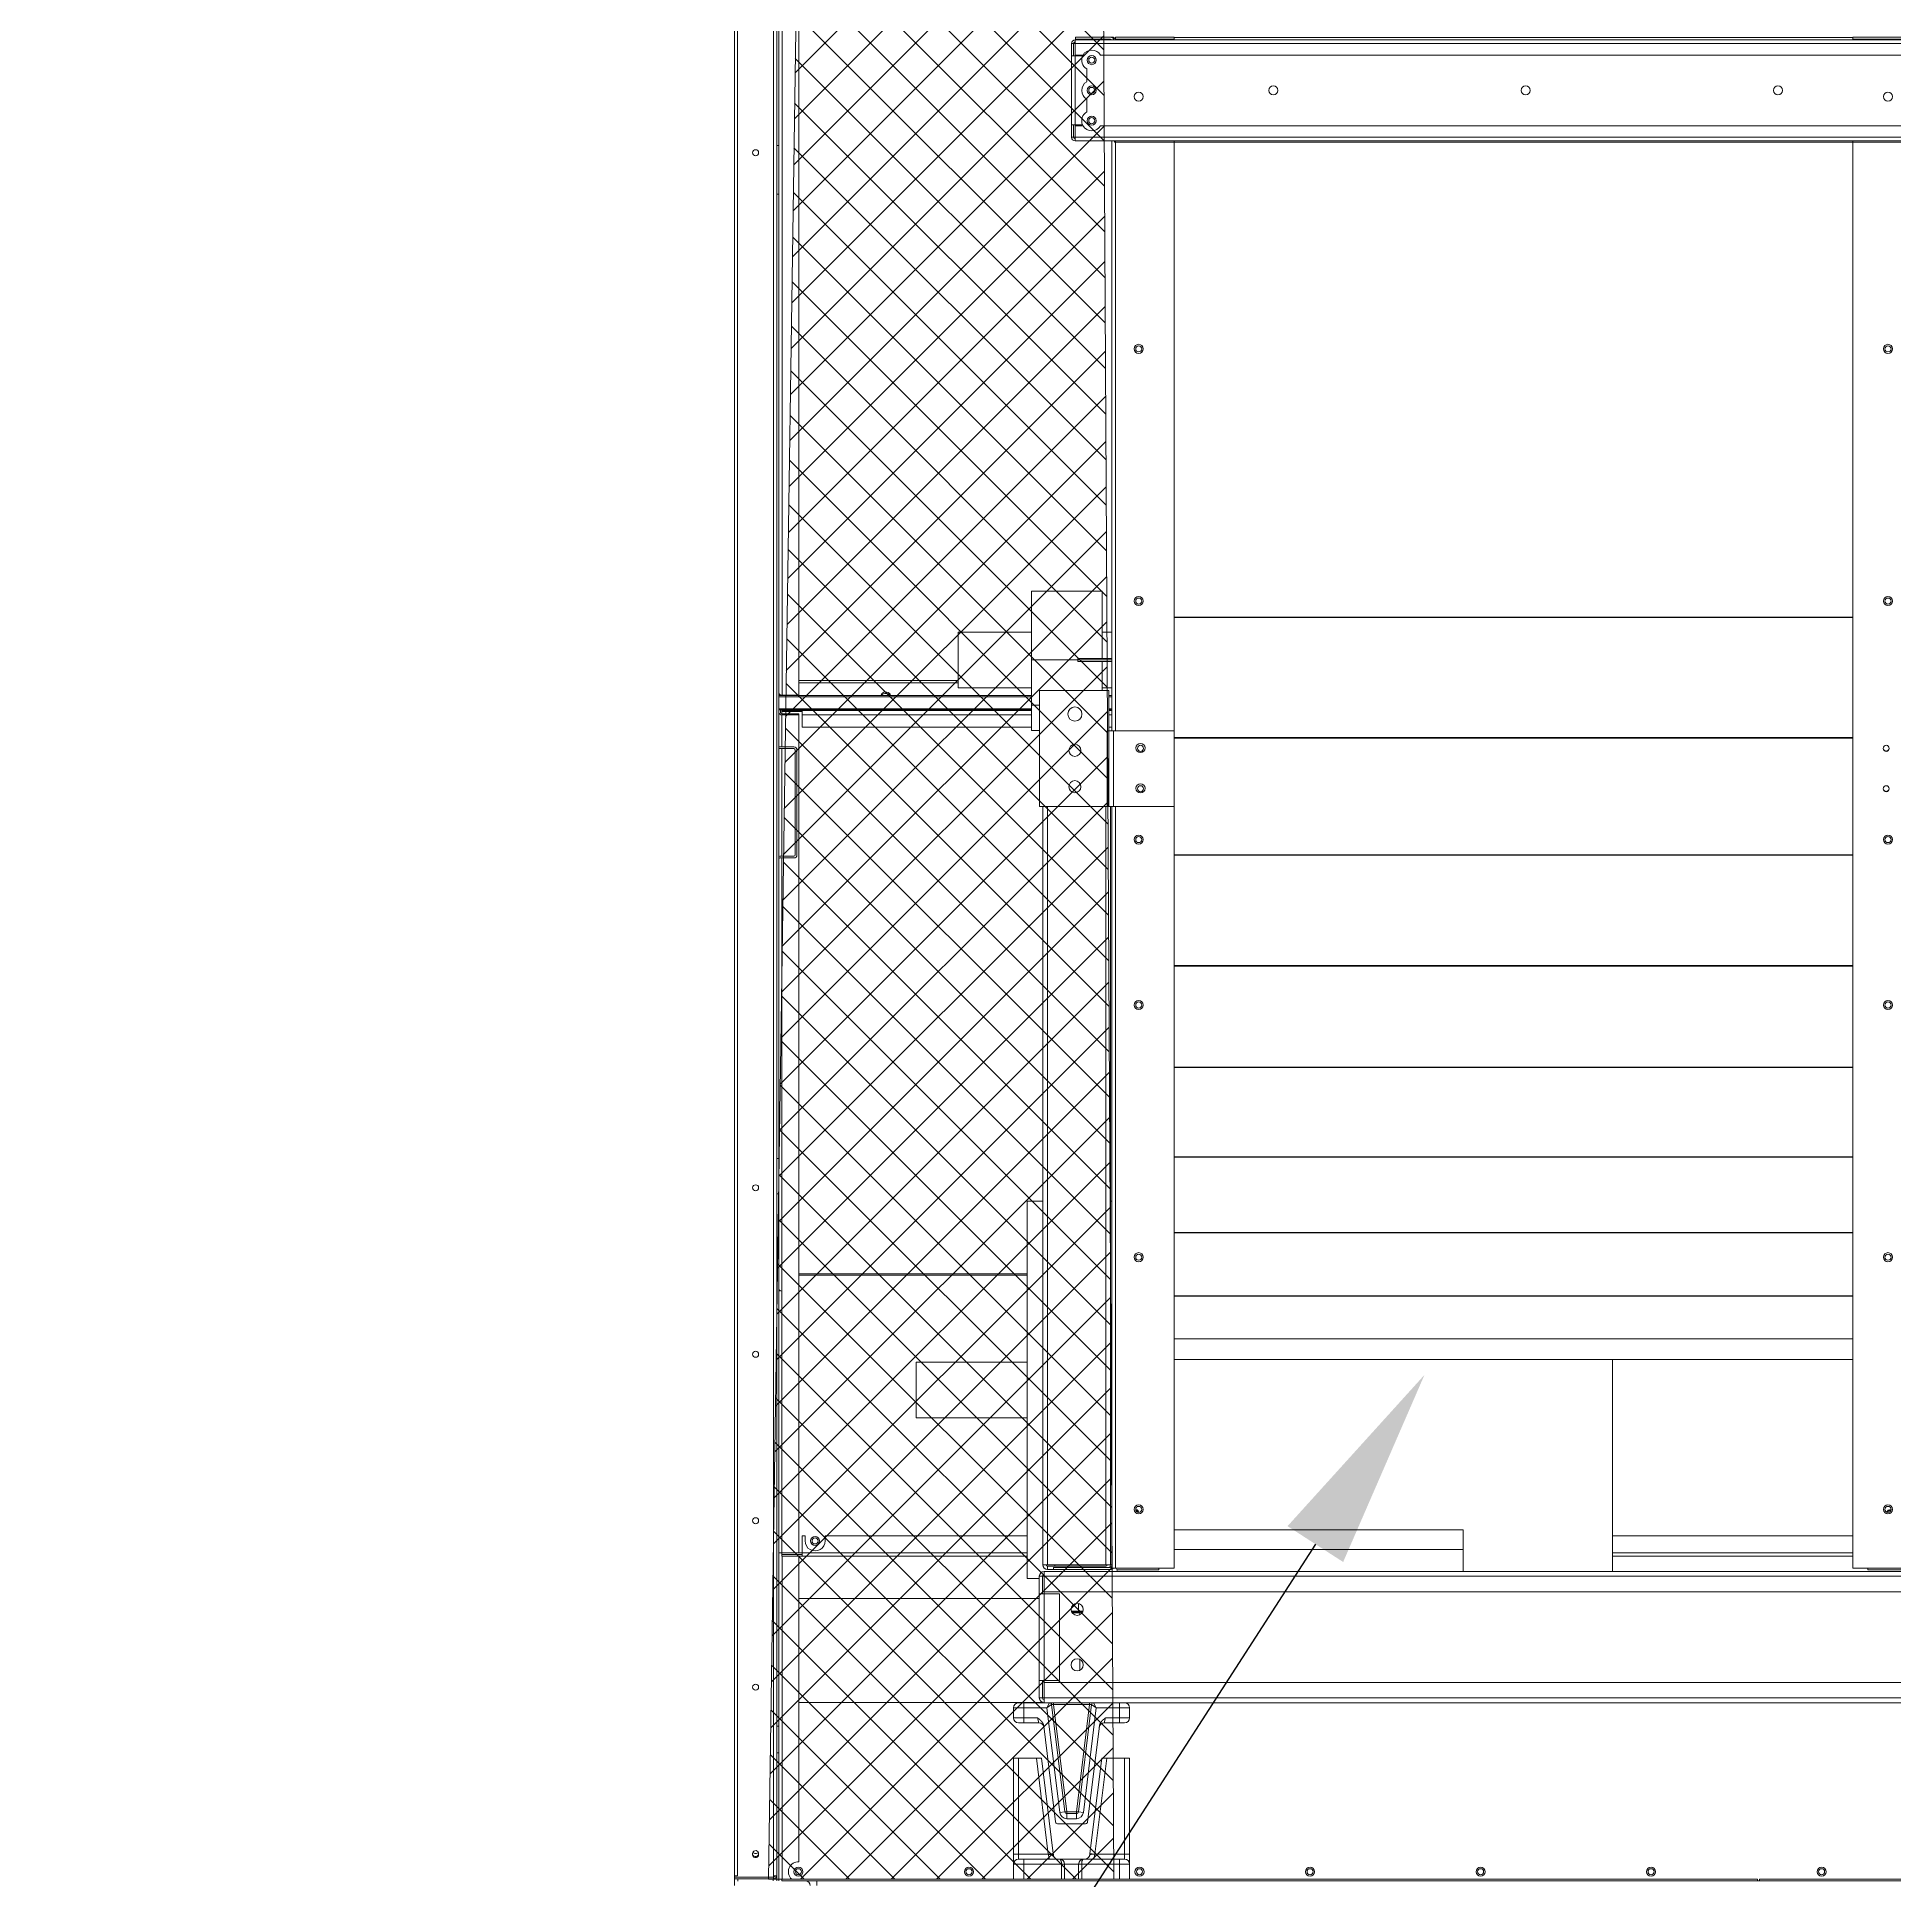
# Model space of a CAD drawing. Header units: millimetres. Extents: x 22763 to 52170, y 15948 to 36743.
# Drawn here: x 41373 to 43214, y 23680 to 25508 of the extents above; entities that cross this region are included whole.
import ezdxf
from ezdxf import colors
from ezdxf.entities.mleader import LeaderData, LeaderLine
from ezdxf.math import Vec2, Vec3

# ---------------------------------------------------------------- set-up
doc = ezdxf.new("R2010")
doc.units = ezdxf.units.MM
doc.layers.add('냉각탑_dim', color=1, linetype='Continuous')
doc.styles.get("Standard").update_dxf_attribs({"font": 'arial.ttf'})

# ---------------------------------------------------------------- blocks, each defined once
blk = doc.blocks.new('2')
at = {"lineweight": 5}
h = blk.add_hatch(dxfattribs=at)
h.set_pattern_fill('ANSI37', scale=10)
h.set_pattern_definition([(45, (-991384.25, -464684.997), (-22.4506403, 22.4506403), []), (135, (-991384.25, -464684.997), (-22.4506403, -22.4506403), [])])
h.paths.add_polyline_path([(42439.5, 23682), (42429, 25604.2), (42125.7, 25604.2), (42097.5, 23682)])
at = {"color": 7, "lineweight": 20}
for p, q in [((42063.6, 23685.5), (42063.6, 26527.3)), ((42066.7, 23685.5), (42066.7, 26527.3)), ((42102.5, 23685.5), (42102.5, 26527.3)), ((42105.6, 23685.5), (42105.6, 26527.3)), ((42401.3, 25505.2), (44725.9, 25505.2)), ((42401.3, 25501.7), (44725.9, 25501.7)), ((44725.9, 25408.7), (42401.3, 25408.7)), ((44725.9, 25405.2), (42401.3, 25405.2)), ((44627.9, 25404), (42440.3, 25404)), ((42499.3, 23990.5), (42499.3, 25405.2)), ((43171.9, 23990.5), (43171.9, 25405.2)), ((42107.6, 25352.4), (42107.6, 24396.4)), ((42370.5, 23987), (44756.7, 23987)), ((42370.5, 23982.3), (44756.7, 23982.3)), ((42370.5, 23967), (44756.7, 23967)), ((44756.7, 23877), (42370.5, 23877)), ((44756.7, 23861.7), (42370.5, 23861.7)), ((44756.7, 23857), (42370.5, 23857)), ((43077.6, 23682), (42110.6, 23682)), ((43077.6, 23680.4), (42110.6, 23680.4)), ((44981.9, 23680.4), (42145.3, 23680.4)), ((44047.6, 23682), (43079.6, 23682)), ((44047.6, 23680.4), (43079.6, 23680.4))]:
    blk.add_line(p, q, dxfattribs=at)
at = {"color": 7, "lineweight": 20, "ltscale": 0.139915}
blk.add_line((42107.6, 25604.2), (42107.6, 25352.4), dxfattribs=at)
at = {"color": 7, "lineweight": 20, "ltscale": 0.415127}
for p, q in [((42111.1, 25602.8), (42111.1, 24855.6)), ((42127.6, 24855.6), (42127.6, 25602.8))]:
    blk.add_line(p, q, dxfattribs=at)
at = {"color": 7, "lineweight": 20, "ltscale": 0.001111}
for p, q in [((42397.8, 25501.7), (42399.8, 25501.7)), ((42401.8, 25506), (42401.8, 25508)), ((42441.3, 25506), (42441.3, 25508)), ((42499.3, 25506), (42499.3, 25508)), ((43171.9, 25506), (43171.9, 25508)), ((42397.8, 25408.7), (42399.8, 25408.7)), ((42105.6, 25400.5), (42107.6, 25400.5)), ((42105.6, 24396.4), (42107.6, 24396.4)), ((42105.6, 24361.4), (42107.6, 24361.4)), ((42379.8, 23991), (42379.8, 23989)), ((42437.8, 23990.5), (42439.8, 23990.5)), ((42370.5, 23967), (42370.5, 23965)), ((42370.5, 23879), (42370.5, 23877)), ((42105.6, 23833.8), (42107.6, 23833.8)), ((42105.6, 23807.2), (42107.6, 23807.2)), ((42102.1, 23682.4), (42102.1, 23680.4))]:
    blk.add_line(p, q, dxfattribs=at)
at = {"color": 7, "lineweight": 20, "ltscale": 0.006833}
for p, q in [((42397.8, 25501.7), (42397.8, 25489.4)), ((42399.8, 25489.4), (42399.8, 25501.7)), ((42397.8, 25421), (42397.8, 25408.7)), ((42399.8, 25408.7), (42399.8, 25421))]:
    blk.add_line(p, q, dxfattribs=at)
at = {"color": 7, "lineweight": 20, "ltscale": 0.000833333}
for p, q in [((42401.3, 25501.7), (42399.8, 25501.7)), ((42401.3, 25408.7), (42399.8, 25408.7)), ((42434.6, 24820.5), (42433.1, 24820.5)), ((42434.6, 24745.5), (42433.1, 24745.5)), ((42110.7, 24005.4), (42110.7, 24003.9)), ((42439.8, 23990.5), (42441.3, 23990.5)), ((42370.5, 23982.3), (42369, 23982.3)), ((42370.5, 23861.7), (42369, 23861.7)), ((42063.6, 23684), (42063.6, 23685.5)), ((42102.5, 23684), (42102.5, 23685.5))]:
    blk.add_line(p, q, dxfattribs=at)
at = {"color": 7, "lineweight": 20, "ltscale": 0.001944}
for p, q in [((42401.3, 25501.7), (42401.3, 25505.2)), ((42401.3, 25489.4), (42397.8, 25489.4)), ((42401.3, 25421), (42397.8, 25421)), ((42401.3, 25408.7), (42401.3, 25405.2))]:
    blk.add_line(p, q, dxfattribs=at)
at = {"color": 7, "lineweight": 20, "ltscale": 0.006389}
for p, q in [((42401.3, 25501.7), (42401.3, 25490.2)), ((42401.3, 25420.2), (42401.3, 25408.7))]:
    blk.add_line(p, q, dxfattribs=at)
at = {"color": 7, "lineweight": 20, "ltscale": 0.019167}
for p, q in [((42401.8, 25508), (42436.3, 25508)), ((42401.8, 25506), (42436.3, 25506))]:
    blk.add_line(p, q, dxfattribs=at)
at = {"color": 7, "lineweight": 20, "ltscale": 0.001628}
blk.add_line((42436.4, 25508), (42439.3, 25508), dxfattribs=at)
at = {"color": 7, "lineweight": 20, "ltscale": 0.000943119}
blk.add_line((42439.3, 25508), (42439.3, 25506.3), dxfattribs=at)
at = {"color": 7, "lineweight": 20, "ltscale": 0.032222}
for p, q in [((42441.3, 25508), (42499.3, 25508)), ((42441.3, 25506), (42499.3, 25506)), ((43229.9, 25508), (43171.9, 25508)), ((43229.9, 25506), (43171.9, 25506)), ((42441.3, 23990.5), (42499.3, 23990.5)), ((43229.9, 23990.5), (43171.9, 23990.5))]:
    blk.add_line(p, q, dxfattribs=at)
at = {"color": 7, "lineweight": 20, "ltscale": 0.000444445}
for p, q in [((42441.3, 25506), (42441.3, 25505.2)), ((42499.3, 25506), (42499.3, 25505.2)), ((43171.9, 25506), (43171.9, 25505.2))]:
    blk.add_line(p, q, dxfattribs=at)
at = {"color": 7, "lineweight": 20, "ltscale": 0.373667}
for p, q in [((43171.9, 25507.5), (42499.3, 25507.5)), ((43171.9, 24933), (42499.3, 24933)), ((43171.9, 24932.7), (42499.3, 24932.7)), ((43171.9, 24813.6), (42499.3, 24813.6)), ((43171.9, 24813.1), (42499.3, 24813.1)), ((43171.9, 24697.4), (42499.3, 24697.4)), ((43171.9, 24697), (42499.3, 24697)), ((43171.9, 24587.6), (42499.3, 24587.6)), ((43171.9, 24587.2), (42499.3, 24587.2)), ((43171.9, 24487), (42499.3, 24487)), ((43171.9, 24486.6), (42499.3, 24486.6)), ((43171.9, 24398.1), (42499.3, 24398.1)), ((43171.9, 24397.7), (42499.3, 24397.7)), ((43171.9, 24323.2), (42499.3, 24323.2)), ((43171.9, 24322.9), (42499.3, 24322.9)), ((43171.9, 24260.2), (42499.3, 24260.2)), ((43171.9, 24260), (42499.3, 24260)), ((43171.9, 24217.8), (42499.3, 24217.8)), ((43171.9, 24217.7), (42499.3, 24217.7)), ((43171.9, 24197.1), (42499.3, 24197.1)), ((43171.9, 24197.1), (42499.3, 24197.1))]:
    blk.add_line(p, q, dxfattribs=at)
at = {"color": 7, "lineweight": 20, "ltscale": 0.038}
for p, q in [((42397.8, 25421), (42397.8, 25489.4)), ((42401.3, 25421), (42401.3, 25489.4))]:
    blk.add_line(p, q, dxfattribs=at)
at = {"color": 7, "lineweight": 20, "ltscale": 0.000444444}
for p, q in [((42401.3, 25490.2), (42401.3, 25489.4)), ((42401.3, 25421), (42401.3, 25420.2))]:
    blk.add_line(p, q, dxfattribs=at)
at = {"color": 7, "lineweight": 20, "ltscale": 0.004355}
for p, q in [((42409.1, 25490.2), (42401.3, 25490.2)), ((42401.3, 25420.2), (42409.1, 25420.2))]:
    blk.add_line(p, q, dxfattribs=at)
at = {"color": 7, "lineweight": 20, "ltscale": 0.004125}
for p, q in [((42408.7, 25489.4), (42401.3, 25489.4)), ((42408.7, 25421), (42401.3, 25421))]:
    blk.add_line(p, q, dxfattribs=at)
at = {"color": 7, "lineweight": 20, "ltscale": 0.458489}
for p, q in [((43251.7, 25490.2), (42426.4, 25490.2)), ((42426.4, 25420.2), (43251.7, 25420.2))]:
    blk.add_line(p, q, dxfattribs=at)
at = {"color": 7, "lineweight": 20, "ltscale": 0.007044}
for p, q in [((42412.8, 25476.5), (42412.8, 25463.9)), ((42412.8, 25446.5), (42412.8, 25433.9))]:
    blk.add_line(p, q, dxfattribs=at)
at = {"color": 7, "lineweight": 20, "ltscale": 0.324833}
for p, q in [((42437.8, 24820.5), (42437.8, 25405.2)), ((42441.3, 24820.5), (42441.3, 25405.2))]:
    blk.add_line(p, q, dxfattribs=at)
at = {"color": 7, "lineweight": 20, "ltscale": 0.000666677}
blk.add_line((42440.3, 25404), (42440.3, 25405.2), dxfattribs=at)
at = {"color": 7, "lineweight": 20, "ltscale": 0.011111}
for p, q in [((42105.6, 25332.4), (42105.6, 25352.4)), ((42130.7, 24840.5), (42110.7, 24840.5)), ((42110.7, 24839.4), (42130.7, 24839.4)), ((42105.6, 24396.4), (42105.6, 24416.4)), ((42110.7, 24005.4), (42130.7, 24005.4)), ((42130.7, 24003.9), (42110.7, 24003.9)), ((42110.7, 24002.3), (42130.7, 24002.3))]:
    blk.add_line(p, q, dxfattribs=at)
at = {"color": 7, "lineweight": 20, "ltscale": 0.00111}
blk.add_line((42105.6, 25352.4), (42107.6, 25352.4), dxfattribs=at)
at = {"color": 7, "lineweight": 20, "ltscale": 0.037889}
blk.add_line((42358.1, 24890.6), (42358.1, 24958.8), dxfattribs=at)
at = {"color": 7, "lineweight": 20, "ltscale": 0.038889}
blk.add_line((42358.1, 24958.8), (42428.1, 24958.8), dxfattribs=at)
at = {"color": 7, "lineweight": 20, "ltscale": 0.037}
blk.add_line((42428.1, 24892.2), (42428.1, 24958.8), dxfattribs=at)
at = {"color": 7, "lineweight": 20, "ltscale": 0.028685}
blk.add_line((42285.3, 24918.1), (42285.3, 24866.5), dxfattribs=at)
at = {"color": 7, "lineweight": 20, "ltscale": 0.040444}
for p, q in [((42358.1, 24918.1), (42285.3, 24918.1)), ((42358.1, 24863.1), (42285.3, 24863.1))]:
    blk.add_line(p, q, dxfattribs=at)
at = {"color": 7, "lineweight": 20, "ltscale": 0.005389}
for p, q in [((42437.8, 24918.1), (42428.1, 24918.1)), ((42437.8, 24863.1), (42428.1, 24863.1))]:
    blk.add_line(p, q, dxfattribs=at)
at = {"color": 7, "lineweight": 20, "ltscale": 0.000888889}
for p, q in [((42403.9, 24892.2), (42403.9, 24890.6)), ((42403.9, 24889), (42403.9, 24890.6)), ((42110.7, 24003.9), (42110.7, 24002.3)), ((42442.3, 23990.2), (42443.9, 23990.2)), ((42484.3, 23990.2), (42484.3, 23988.6)), ((43186.9, 23988.6), (43186.9, 23990.2)), ((42063.6, 23682.4), (42063.6, 23684)), ((42102.5, 23682.4), (42102.5, 23684)), ((42110.6, 23682), (42110.6, 23680.4)), ((43077.6, 23682), (43077.6, 23680.4)), ((43079.6, 23682), (43079.6, 23680.4))]:
    blk.add_line(p, q, dxfattribs=at)
at = {"color": 7, "lineweight": 20, "ltscale": 0.018833}
for p, q in [((42403.9, 24892.2), (42437.8, 24892.2)), ((42437.8, 24890.6), (42403.9, 24890.6)), ((42437.8, 24890.6), (42403.9, 24890.6)), ((42403.9, 24889), (42437.8, 24889))]:
    blk.add_line(p, q, dxfattribs=at)
at = {"color": 7, "lineweight": 20, "ltscale": 0.025444}
blk.add_line((42358.1, 24890.6), (42403.9, 24890.6), dxfattribs=at)
at = {"color": 7, "lineweight": 20, "ltscale": 0.024889}
blk.add_line((42358.1, 24890.6), (42358.1, 24845.8), dxfattribs=at)
at = {"color": 7, "lineweight": 20, "ltscale": 0.015833}
blk.add_line((42428.1, 24889), (42428.1, 24860.5), dxfattribs=at)
at = {"color": 7, "lineweight": 20, "ltscale": 0.139166}
for p, q in [((42358.1, 24855.5), (42107.6, 24855.5)), ((42358.1, 24854.1), (42107.6, 24854.1)), ((42107.6, 24842.3), (42358.1, 24842.3)), ((42107.6, 24841.2), (42358.1, 24841.2))]:
    blk.add_line(p, q, dxfattribs=at)
at = {"color": 7, "lineweight": 20, "ltscale": 0.000154576}
blk.add_line((42109.6, 24855.5), (42109.6, 24855.8), dxfattribs=at)
at = {"color": 7, "lineweight": 20, "ltscale": 0.009167}
blk.add_line((42111.1, 24855.6), (42127.6, 24855.6), dxfattribs=at)
at = {"color": 7, "lineweight": 20, "ltscale": 0.087611}
for p, q in [((42127.6, 24870.2), (42285.3, 24870.2)), ((42127.6, 24868), (42285.3, 24868))]:
    blk.add_line(p, q, dxfattribs=at)
at = {"color": 7, "lineweight": 20, "ltscale": 0.00187}
blk.add_line((42285.3, 24866.5), (42285.3, 24863.1), dxfattribs=at)
at = {"color": 7, "lineweight": 20, "ltscale": 0.063889}
blk.add_line((42366.1, 24745.5), (42366.1, 24860.5), dxfattribs=at)
at = {"color": 7, "lineweight": 20, "ltscale": 0.038056}
for p, q in [((42366.1, 24860.5), (42434.6, 24860.5)), ((42366.1, 24745.5), (42434.6, 24745.5))]:
    blk.add_line(p, q, dxfattribs=at)
at = {"color": 7, "lineweight": 20, "ltscale": 0.022222}
blk.add_line((42434.6, 24820.5), (42434.6, 24860.5), dxfattribs=at)
at = {"color": 7, "lineweight": 20, "ltscale": 0.001778}
for p, q in [((42437.8, 24855.5), (42434.6, 24855.5)), ((42437.8, 24854.1), (42434.6, 24854.1)), ((42434.6, 24842.3), (42437.8, 24842.3)), ((42434.6, 24841.2), (42437.8, 24841.2)), ((42437.8, 24840.5), (42434.6, 24840.5)), ((42437.8, 24836.1), (42434.6, 24836.1)), ((42434.6, 24824), (42437.8, 24824)), ((42366.1, 24745.5), (42369.3, 24745.5)), ((42374, 23989), (42374, 23992.2)), ((42369, 23982.3), (42365.8, 23982.3)), ((42365.8, 23861.7), (42369, 23861.7))]:
    blk.add_line(p, q, dxfattribs=at)
at = {"color": 7, "lineweight": 20, "ltscale": 0.00164}
blk.add_line((42109.2, 24838.3), (42109.2, 24841.2), dxfattribs=at)
at = {"color": 7, "lineweight": 20, "ltscale": 0.000403556}
blk.add_line((42110.7, 24841.2), (42110.7, 24840.5), dxfattribs=at)
at = {"color": 7, "lineweight": 20, "ltscale": 0.000638044}
blk.add_line((42110.7, 24839.4), (42110.7, 24840.5), dxfattribs=at)
at = {"color": 7, "lineweight": 20, "ltscale": 0.001178}
blk.add_line((42110.7, 24839.4), (42110.7, 24837.2), dxfattribs=at)
at = {"color": 7, "lineweight": 20, "ltscale": 0.009389}
for p, q in [((42127.6, 24837.2), (42110.7, 24837.2)), ((42127.6, 24836.1), (42110.7, 24836.1)), ((42130.7, 24022.3), (42130.7, 24005.4)), ((42127.6, 24005.4), (42110.7, 24005.4))]:
    blk.add_line(p, q, dxfattribs=at)
at = {"color": 7, "lineweight": 20, "ltscale": 0.000618889}
blk.add_line((42127.6, 24837.2), (42127.6, 24836.1), dxfattribs=at)
at = {"color": 7, "lineweight": 20, "ltscale": 0.126333}
for p, q in [((42358.1, 24840.5), (42130.7, 24840.5)), ((42358.1, 24836.1), (42130.7, 24836.1)), ((42130.7, 24824), (42358.1, 24824))]:
    blk.add_line(p, q, dxfattribs=at)
at = {"color": 7, "lineweight": 20, "ltscale": 0.002435}
blk.add_line((42130.7, 24840.5), (42130.7, 24836.1), dxfattribs=at)
at = {"color": 7, "lineweight": 20, "ltscale": 0.004444}
for p, q in [((42358.1, 24845.8), (42366.1, 24845.8)), ((42358.1, 24820.8), (42366.1, 24820.8))]:
    blk.add_line(p, q, dxfattribs=at)
at = {"color": 7, "lineweight": 20, "ltscale": 0.013889}
blk.add_line((42358.1, 24820.8), (42358.1, 24845.8), dxfattribs=at)
at = {"color": 7, "lineweight": 20, "ltscale": 0.017627}
blk.add_line((42110.7, 24836.1), (42110.7, 24804.4), dxfattribs=at)
at = {"color": 7, "lineweight": 20, "ltscale": 0.317284}
blk.add_line((42127.6, 24265), (42127.6, 24836.1), dxfattribs=at)
at = {"color": 7, "lineweight": 20, "ltscale": 0.006739}
blk.add_line((42130.7, 24824), (42130.7, 24836.1), dxfattribs=at)
at = {"color": 7, "lineweight": 20, "ltscale": 0.041667}
for p, q in [((42433.1, 24745.5), (42433.1, 24820.5)), ((42434.6, 24745.5), (42434.6, 24820.5)), ((42439.3, 24745.5), (42439.3, 24820.5)), ((42499.3, 24820.5), (42499.3, 24745.5))]:
    blk.add_line(p, q, dxfattribs=at)
at = {"color": 7, "lineweight": 20, "ltscale": 0.002611}
for p, q in [((42439.3, 24820.5), (42434.6, 24820.5)), ((42439.3, 24745.5), (42434.6, 24745.5)), ((42369.3, 23993.7), (42374, 23993.7)), ((42436.3, 23993.7), (42431.6, 23993.7)), ((42370.5, 23982.3), (42370.5, 23987)), ((42370.5, 23965), (42365.8, 23965)), ((42370.5, 23879), (42365.8, 23879)), ((42370.5, 23861.7), (42370.5, 23857)), ((42145.3, 23680.4), (42145.3, 23675.7))]:
    blk.add_line(p, q, dxfattribs=at)
at = {"color": 7, "lineweight": 20, "ltscale": 0.033333}
for p, q in [((42499.3, 24820.5), (42439.3, 24820.5)), ((42439.3, 24745.5), (42499.3, 24745.5))]:
    blk.add_line(p, q, dxfattribs=at)
at = {"color": 7, "lineweight": 20, "ltscale": 0.007667}
for p, q in [((42108.7, 24804.4), (42122.5, 24804.4)), ((42108.7, 24802.8), (42122.5, 24802.8)), ((42108.7, 24696), (42122.5, 24696)), ((42108.7, 24694.4), (42122.5, 24694.4))]:
    blk.add_line(p, q, dxfattribs=at)
at = {"color": 7, "lineweight": 20, "ltscale": 0.059333}
blk.add_line((42110.7, 24802.8), (42110.7, 24696), dxfattribs=at)
at = {"color": 7, "lineweight": 20, "ltscale": 0.057667}
for p, q in [((42124, 24697.5), (42124, 24801.3)), ((42125.6, 24697.5), (42125.6, 24801.3))]:
    blk.add_line(p, q, dxfattribs=at)
at = {"color": 7, "lineweight": 20, "ltscale": 0.037222}
blk.add_line((42433.1, 24745.5), (42366.1, 24745.5), dxfattribs=at)
at = {"color": 7, "lineweight": 20, "ltscale": 1.16463e-05}
blk.add_line((42366.1, 24745.5), (42366.1, 24745.5), dxfattribs=at)
at = {"color": 7, "lineweight": 20, "ltscale": 0.417667}
for p, q in [((42369.3, 24745.5), (42369.3, 23993.7)), ((42374, 24745.5), (42374, 23993.7)), ((42431.6, 24745.5), (42431.6, 23993.7)), ((42436.3, 24745.5), (42436.3, 23993.7))]:
    blk.add_line(p, q, dxfattribs=at)
at = {"color": 7, "lineweight": 20, "ltscale": 0.000833332}
blk.add_line((42437.8, 24745.5), (42436.3, 24745.5), dxfattribs=at)
at = {"color": 7, "lineweight": 20, "ltscale": 0.419444}
for p, q in [((42437.8, 23990.5), (42437.8, 24745.5)), ((42441.3, 23990.5), (42441.3, 24745.5))]:
    blk.add_line(p, q, dxfattribs=at)
at = {"color": 7, "lineweight": 20, "ltscale": 0.238546}
blk.add_line((42110.7, 24694.4), (42110.7, 24265), dxfattribs=at)
at = {"color": 7, "lineweight": 20, "ltscale": 0.01945}
blk.add_line((42107.6, 24361.4), (42107.6, 24396.4), dxfattribs=at)
at = {"color": 7, "lineweight": 20, "ltscale": 0.052341}
blk.add_line((42107.6, 24361.4), (42107.6, 24267.2), dxfattribs=at)
at = {"color": 7, "lineweight": 20, "ltscale": 0.008611}
blk.add_line((42369.3, 24354), (42353.8, 24354), dxfattribs=at)
at = {"color": 7, "lineweight": 20, "ltscale": 0.207778}
blk.add_line((42353.8, 23980), (42353.8, 24354), dxfattribs=at)
at = {"color": 7, "lineweight": 20, "ltscale": 0.00083304}
for p, q in [((42437.8, 24354), (42436.3, 24354)), ((42437.8, 23993.8), (42436.3, 23993.8))]:
    blk.add_line(p, q, dxfattribs=at)
at = {"color": 7, "lineweight": 20, "ltscale": 0.001029}
blk.add_line((42107.6, 24267.2), (42107.6, 24265.3), dxfattribs=at)
at = {"color": 7, "lineweight": 20, "ltscale": 0.125667}
for p, q in [((42127.6, 24282), (42353.8, 24282)), ((42127.6, 24280.9), (42353.8, 24280.9))]:
    blk.add_line(p, q, dxfattribs=at)
at = {"color": 7, "lineweight": 20, "ltscale": 0.000839807}
blk.add_line((42107.6, 24265.3), (42109.1, 24265.3), dxfattribs=at)
at = {"color": 7, "lineweight": 20, "ltscale": 0.144377}
for p, q in [((42107.6, 24265.3), (42107.6, 24005.4)), ((42110.7, 24265.3), (42110.7, 24005.4)), ((42127.6, 24265.3), (42127.6, 24005.4))]:
    blk.add_line(p, q, dxfattribs=at)
at = {"color": 7, "lineweight": 20, "ltscale": 0.015278}
for p, q in [((42243.8, 24194.5), (42243.8, 24167)), ((42243.8, 24167), (42243.8, 24139.5))]:
    blk.add_line(p, q, dxfattribs=at)
at = {"color": 7, "lineweight": 20, "ltscale": 0.061111}
for p, q in [((42353.8, 24194.5), (42243.8, 24194.5)), ((42353.8, 24139.5), (42243.8, 24139.5))]:
    blk.add_line(p, q, dxfattribs=at)
at = {"color": 7, "lineweight": 20, "ltscale": 0.116724}
blk.add_line((42933.8, 23987), (42933.8, 24197.1), dxfattribs=at)
at = {"color": 7, "lineweight": 20, "ltscale": 0.159167}
for p, q in [((42785.8, 24028.5), (42499.3, 24028.5)), ((42785.8, 24009), (42499.3, 24009))]:
    blk.add_line(p, q, dxfattribs=at)
at = {"color": 7, "lineweight": 20, "ltscale": 0.010842}
blk.add_line((42785.8, 24009), (42785.8, 24028.5), dxfattribs=at)
at = {"color": 7, "lineweight": 20, "ltscale": 0.001611}
blk.add_line((42133.6, 24022.3), (42130.7, 24022.3), dxfattribs=at)
at = {"color": 7, "lineweight": 20, "ltscale": 0.002747}
for p, q in [((42133.6, 24022.3), (42133.6, 24017.4)), ((42153.6, 24017.4), (42153.6, 24022.3))]:
    blk.add_line(p, q, dxfattribs=at)
at = {"color": 7, "lineweight": 20, "ltscale": 0.111222}
blk.add_line((42353.8, 24022.3), (42153.6, 24022.3), dxfattribs=at)
at = {"color": 7, "lineweight": 20, "ltscale": 0.012222}
blk.add_line((42785.8, 23987), (42785.8, 24009), dxfattribs=at)
at = {"color": 7, "lineweight": 20, "ltscale": 0.132277}
for p, q in [((43171.9, 24022.3), (42933.8, 24022.3)), ((42933.8, 24005.4), (43171.9, 24005.4)), ((42933.8, 24002.3), (43171.9, 24002.3))]:
    blk.add_line(p, q, dxfattribs=at)
at = {"color": 7, "lineweight": 20, "ltscale": 0.001722}
for p, q in [((42107.6, 24005.4), (42110.7, 24005.4)), ((42130.7, 24002.3), (42130.7, 24005.4)), ((42063.6, 23685.5), (42066.7, 23685.5)), ((42105.6, 23685.5), (42102.5, 23685.5))]:
    blk.add_line(p, q, dxfattribs=at)
at = {"color": 7, "lineweight": 20, "ltscale": 0.180579}
blk.add_line((42107.6, 24005.4), (42107.6, 23680.4), dxfattribs=at)
at = {"color": 7, "lineweight": 20, "ltscale": 0.177968}
blk.add_line((42111.1, 24002.3), (42111.1, 23682), dxfattribs=at)
at = {"color": 7, "lineweight": 20, "ltscale": 0.168309}
blk.add_line((42127.6, 23699.4), (42127.6, 24002.3), dxfattribs=at)
at = {"color": 7, "lineweight": 20, "ltscale": 0.123944}
for p, q in [((42130.7, 24005.4), (42353.8, 24005.4)), ((42130.7, 24002.3), (42353.8, 24002.3))]:
    blk.add_line(p, q, dxfattribs=at)
at = {"color": 7, "lineweight": 20, "ltscale": 0.032}
for p, q in [((42374, 23993.7), (42431.6, 23993.7)), ((42431.6, 23992.2), (42374, 23992.2))]:
    blk.add_line(p, q, dxfattribs=at)
at = {"color": 7, "lineweight": 20, "ltscale": 0.031389}
for p, q in [((42436.3, 23991), (42379.8, 23991)), ((42436.3, 23989), (42379.8, 23989))]:
    blk.add_line(p, q, dxfattribs=at)
at = {"color": 7, "lineweight": 20, "ltscale": 0.000833335}
blk.add_line((42381.3, 23992.2), (42381.3, 23993.7), dxfattribs=at)
at = {"color": 7, "lineweight": 20, "ltscale": 0.000961364}
blk.add_line((42437.6, 23991.8), (42435.9, 23991.8), dxfattribs=at)
at = {"color": 7, "lineweight": 20, "ltscale": 0.000166668}
for p, q in [((42442.3, 23990.2), (42442.3, 23990.5)), ((43186.9, 23990.5), (43186.9, 23990.2))]:
    blk.add_line(p, q, dxfattribs=at)
at = {"color": 7, "lineweight": 20, "ltscale": 0.000166667}
for p, q in [((42443.9, 23990.5), (42443.9, 23990.2)), ((42484.3, 23990.5), (42484.3, 23990.2))]:
    blk.add_line(p, q, dxfattribs=at)
at = {"color": 7, "lineweight": 20, "ltscale": 0.022444}
for p, q in [((42443.9, 23990.2), (42484.3, 23990.2)), ((42484.3, 23990.2), (42443.9, 23990.2)), ((43227.3, 23990.2), (43186.9, 23990.2)), ((42443.9, 23988.6), (42484.3, 23988.6))]:
    blk.add_line(p, q, dxfattribs=at)
at = {"color": 7, "lineweight": 20, "ltscale": 0.000444384}
blk.add_line((42484.3, 23990.2), (42484.3, 23989.4), dxfattribs=at)
at = {"color": 7, "lineweight": 20, "ltscale": 0.021611}
for p, q in [((43225.8, 23990.2), (43186.9, 23990.2)), ((43225.8, 23988.6), (43186.9, 23988.6)), ((42063.6, 23684), (42102.5, 23684)), ((42063.6, 23682.4), (42102.5, 23682.4))]:
    blk.add_line(p, q, dxfattribs=at)
at = {"color": 7, "lineweight": 20, "ltscale": 0.006666}
blk.add_line((42365.8, 23980), (42353.8, 23980), dxfattribs=at)
at = {"color": 7, "lineweight": 20, "ltscale": 0.009611}
for p, q in [((42365.8, 23982.3), (42365.8, 23965)), ((42369, 23965), (42369, 23982.3)), ((42365.8, 23879), (42365.8, 23861.7)), ((42369, 23861.7), (42369, 23879))]:
    blk.add_line(p, q, dxfattribs=at)
at = {"color": 7, "lineweight": 20, "ltscale": 0.0085}
for p, q in [((42370.5, 23982.3), (42370.5, 23967)), ((42385.8, 23965), (42370.5, 23965)), ((42370.5, 23879), (42385.8, 23879)), ((42370.5, 23877), (42370.5, 23861.7))]:
    blk.add_line(p, q, dxfattribs=at)
at = {"color": 7, "lineweight": 20, "ltscale": 0.003222}
blk.add_line((42379.8, 23989), (42374, 23989), dxfattribs=at)
at = {"color": 7, "lineweight": 20, "ltscale": 0.001132}
blk.add_line((42442.8, 23987), (42442.8, 23989), dxfattribs=at)
at = {"color": 7, "lineweight": 20, "ltscale": 0.132333}
blk.add_line((42127.6, 23960.2), (42365.8, 23960.2), dxfattribs=at)
at = {"color": 7, "lineweight": 20, "ltscale": 0.047778}
for p, q in [((42365.8, 23879), (42365.8, 23965)), ((42370.5, 23879), (42370.5, 23965)), ((42385.8, 23879), (42385.8, 23965))]:
    blk.add_line(p, q, dxfattribs=at)
at = {"color": 7, "lineweight": 20, "ltscale": 0.004282}
blk.add_line((42404.7, 23947.6), (42404.7, 23955.3), dxfattribs=at)
at = {"color": 7, "lineweight": 20, "ltscale": 0.003959}
blk.add_line((42397.6, 23947.6), (42404.7, 23947.6), dxfattribs=at)
at = {"color": 7, "lineweight": 20, "ltscale": 0.005964}
blk.add_line((42408.7, 23946.8), (42397.9, 23946.8), dxfattribs=at)
at = {"color": 7, "lineweight": 20, "ltscale": 0.00418}
blk.add_line((42405.8, 23946.2), (42398.3, 23946.2), dxfattribs=at)
at = {"color": 7, "lineweight": 20, "ltscale": 0.002372}
blk.add_line((42404.7, 23947.6), (42409, 23947.6), dxfattribs=at)
at = {"color": 7, "lineweight": 20, "ltscale": 0.001207}
blk.add_line((42405.8, 23946.2), (42405.8, 23944), dxfattribs=at)
at = {"color": 7, "lineweight": 20, "ltscale": 0.001208}
blk.add_line((42405.8, 23946.2), (42405.8, 23944), dxfattribs=at)
at = {"color": 7, "lineweight": 20, "ltscale": 0.006059}
blk.add_line((42405.8, 23900), (42405.8, 23889), dxfattribs=at)
at = {"color": 7, "lineweight": 20, "ltscale": 0.00606}
blk.add_line((42405.8, 23900), (42405.8, 23889), dxfattribs=at)
at = {"color": 7, "lineweight": 20, "ltscale": 0.134122}
blk.add_line((42369, 23857.2), (42127.6, 23857.2), dxfattribs=at)
at = {"color": 7, "lineweight": 20, "ltscale": 0.005556}
for p, q in [((42340.3, 23852), (42340.3, 23842)), ((42350.3, 23852), (42340.3, 23852)), ((42350.3, 23852), (42350.3, 23842)), ((42455.3, 23852), (42445.3, 23852)), ((42445.3, 23852), (42445.3, 23842)), ((42455.3, 23852), (42455.3, 23842)), ((42350.3, 23842), (42340.3, 23842)), ((42455.3, 23842), (42445.3, 23842)), ((42350.3, 23697), (42340.3, 23697)), ((42455.3, 23697), (42445.3, 23697)), ((42455.3, 23707), (42455.3, 23697))]:
    blk.add_line(p, q, dxfattribs=at)
at = {"color": 7, "lineweight": 20, "ltscale": 0.002778}
for p, q in [((42350.3, 23857), (42345.3, 23857)), ((42350.3, 23857), (42350.3, 23852)), ((42445.3, 23857), (42445.3, 23852)), ((42350.3, 23837), (42345.3, 23837)), ((42350.3, 23842), (42350.3, 23837)), ((42445.3, 23842), (42445.3, 23837)), ((42450.3, 23837), (42445.3, 23837)), ((42345.3, 23802), (42340.3, 23802)), ((42455.3, 23802), (42450.3, 23802)), ((42391.1, 23748.8), (42386.1, 23748.1)), ((42393.1, 23747), (42393.1, 23742)), ((42402.5, 23747), (42402.5, 23742)), ((42404.5, 23748.8), (42409.5, 23748.1)), ((42345.3, 23707), (42340.3, 23707)), ((42345.3, 23702), (42345.3, 23707)), ((42350.3, 23702), (42345.3, 23702)), ((42350.3, 23702), (42350.3, 23697)), ((42374.6, 23707), (42379.6, 23707.6)), ((42420.9, 23707), (42416, 23707.6)), ((42445.3, 23702), (42445.3, 23697)), ((42450.3, 23702), (42445.3, 23702)), ((42450.3, 23707), (42455.3, 23707)), ((42450.3, 23707), (42450.3, 23702))]:
    blk.add_line(p, q, dxfattribs=at)
at = {"color": 7, "lineweight": 20, "ltscale": 0.011222}
blk.add_line((42370.5, 23857), (42350.3, 23857), dxfattribs=at)
at = {"color": 7, "lineweight": 20, "ltscale": 0.01282}
for p, q in [((42373.4, 23852), (42350.3, 23852)), ((42445.3, 23852), (42422.2, 23852))]:
    blk.add_line(p, q, dxfattribs=at)
at = {"color": 7, "lineweight": 20, "ltscale": 0.003145}
for p, q in [((42373.4, 23852), (42376, 23857)), ((42373.4, 23852), (42378, 23855.2)), ((42422.2, 23852), (42417.6, 23855.2)), ((42422.2, 23852), (42419.6, 23857))]:
    blk.add_line(p, q, dxfattribs=at)
at = {"color": 7, "lineweight": 20, "ltscale": 0.058129}
for p, q in [((42373.4, 23852), (42386.1, 23748.1)), ((42409.5, 23748.1), (42422.2, 23852))]:
    blk.add_line(p, q, dxfattribs=at)
at = {"color": 7, "lineweight": 20, "ltscale": 0.059604}
for p, q in [((42378, 23855.2), (42391.1, 23748.8)), ((42380, 23855.2), (42393.1, 23748.8)), ((42415.6, 23855.2), (42402.5, 23748.8)), ((42404.5, 23748.8), (42417.6, 23855.2))]:
    blk.add_line(p, q, dxfattribs=at)
at = {"color": 7, "lineweight": 20, "ltscale": 0.000975701}
for p, q in [((42380, 23857), (42380, 23855.2)), ((42415.6, 23857), (42415.6, 23855.2)), ((42393.1, 23748.8), (42393.1, 23747)), ((42402.5, 23748.8), (42402.5, 23747))]:
    blk.add_line(p, q, dxfattribs=at)
at = {"color": 7, "lineweight": 20, "ltscale": 0.019777}
blk.add_line((42415.6, 23855.2), (42380, 23855.2), dxfattribs=at)
at = {"color": 7, "lineweight": 20, "ltscale": 0.007694}
for p, q in [((42350.3, 23842), (42364.1, 23842)), ((42445.3, 23842), (42431.4, 23842))]:
    blk.add_line(p, q, dxfattribs=at)
at = {"color": 7, "lineweight": 20, "ltscale": 0.008376}
for p, q in [((42350.3, 23837), (42365.4, 23837)), ((42445.3, 23837), (42430.2, 23837))]:
    blk.add_line(p, q, dxfattribs=at)
at = {"color": 7, "lineweight": 20, "ltscale": 0.00286}
for p, q in [((42365.4, 23837), (42364.1, 23842)), ((42431.4, 23842), (42430.2, 23837)), ((42374.6, 23707), (42375.9, 23702)), ((42420.9, 23707), (42419.7, 23702))]:
    blk.add_line(p, q, dxfattribs=at)
at = {"color": 7, "lineweight": 20, "ltscale": 0.053282}
for p, q in [((42381.9, 23738.8), (42370.2, 23833.9)), ((42413.7, 23738.8), (42425.4, 23833.9))]:
    blk.add_line(p, q, dxfattribs=at)
at = {"color": 7, "lineweight": 20, "ltscale": 0.052778}
for p, q in [((42340.3, 23802), (42340.3, 23707)), ((42345.3, 23802), (42345.3, 23707)), ((42450.3, 23707), (42450.3, 23802)), ((42455.3, 23707), (42455.3, 23802))]:
    blk.add_line(p, q, dxfattribs=at)
at = {"color": 7, "lineweight": 20, "ltscale": 0.009824}
for p, q in [((42345.3, 23802), (42363, 23802)), ((42450.3, 23802), (42432.6, 23802))]:
    blk.add_line(p, q, dxfattribs=at)
at = {"color": 7, "lineweight": 20, "ltscale": 0.053174}
for p, q in [((42374.6, 23707), (42363, 23802)), ((42420.9, 23707), (42432.6, 23802))]:
    blk.add_line(p, q, dxfattribs=at)
at = {"color": 7, "lineweight": 20, "ltscale": 0.002799}
for p, q in [((42368, 23802), (42363, 23802)), ((42427.6, 23802), (42432.6, 23802))]:
    blk.add_line(p, q, dxfattribs=at)
at = {"color": 7, "lineweight": 20, "ltscale": 0.052833}
for p, q in [((42379.6, 23707.6), (42368, 23802)), ((42416, 23707.6), (42427.6, 23802))]:
    blk.add_line(p, q, dxfattribs=at)
at = {"color": 7, "lineweight": 20, "ltscale": 0.015502}
blk.add_line((42411.7, 23737), (42383.8, 23737), dxfattribs=at)
at = {"color": 7, "lineweight": 20, "ltscale": 0.005249}
for p, q in [((42393.1, 23748.8), (42402.5, 23748.8)), ((42402.5, 23747), (42393.1, 23747)), ((42402.5, 23742), (42393.1, 23742))]:
    blk.add_line(p, q, dxfattribs=at)
at = {"color": 7, "lineweight": 20, "ltscale": 0.005554}
blk.add_line((42340.3, 23697), (42340.3, 23707), dxfattribs=at)
at = {"color": 7, "lineweight": 20, "ltscale": 0.008333}
for p, q in [((42340.3, 23682), (42340.3, 23697)), ((42350.3, 23682), (42350.3, 23697)), ((42387.8, 23682), (42387.8, 23697)), ((42390.8, 23682), (42390.8, 23697)), ((42404.8, 23682), (42404.8, 23697)), ((42407.8, 23682), (42407.8, 23697)), ((42445.3, 23682), (42445.3, 23697)), ((42455.3, 23682), (42455.3, 23697))]:
    blk.add_line(p, q, dxfattribs=at)
at = {"color": 7, "lineweight": 20, "ltscale": 0.016305}
for p, q in [((42345.3, 23707), (42374.6, 23707)), ((42420.9, 23707), (42450.3, 23707))]:
    blk.add_line(p, q, dxfattribs=at)
at = {"color": 7, "lineweight": 20, "ltscale": 0.019722}
for p, q in [((42350.3, 23702), (42385.8, 23702)), ((42445.3, 23702), (42409.8, 23702))]:
    blk.add_line(p, q, dxfattribs=at)
at = {"color": 7, "lineweight": 20, "ltscale": 0.020833}
for p, q in [((42350.3, 23697), (42387.8, 23697)), ((42445.3, 23697), (42407.8, 23697))]:
    blk.add_line(p, q, dxfattribs=at)
at = {"color": 7, "lineweight": 20, "ltscale": 0.002757}
blk.add_line((42379.7, 23706.4), (42374.8, 23706.4), dxfattribs=at)
at = {"color": 7, "lineweight": 20, "ltscale": 0.000682136}
for p, q in [((42379.6, 23707.6), (42379.7, 23706.4)), ((42416, 23707.6), (42415.8, 23706.4))]:
    blk.add_line(p, q, dxfattribs=at)
at = {"color": 7, "lineweight": 20, "ltscale": 3.09689e-05}
blk.add_line((42381.5, 23703.2), (42381.5, 23703.2), dxfattribs=at)
at = {"color": 7, "lineweight": 20, "ltscale": 7.47456e-06}
blk.add_line((42384.8, 23702), (42384.8, 23702), dxfattribs=at)
at = {"color": 7, "lineweight": 20, "ltscale": 0.013331}
blk.add_line((42409.8, 23702), (42385.8, 23702), dxfattribs=at)
at = {"color": 7, "lineweight": 20, "ltscale": 0.001667}
for p, q in [((42390.8, 23697), (42387.8, 23697)), ((42407.8, 23697), (42404.8, 23697))]:
    blk.add_line(p, q, dxfattribs=at)
at = {"color": 7, "lineweight": 20, "ltscale": 0.007778}
blk.add_line((42404.8, 23697), (42390.8, 23697), dxfattribs=at)
at = {"color": 7, "lineweight": 20, "ltscale": 0.003688}
blk.add_line((42063.6, 23675.8), (42063.6, 23682.4), dxfattribs=at)
at = {"color": 7, "lineweight": 20, "ltscale": 0.001198}
blk.add_line((42067.1, 23680.2), (42067.1, 23682.4), dxfattribs=at)
at = {"color": 7, "lineweight": 20, "ltscale": 0.002833}
blk.add_line((42105.6, 23685.5), (42105.6, 23680.4), dxfattribs=at)
at = {"color": 0, "lineweight": 20}
blk.add_lwpolyline([(42125.7, 25604.2), (42429, 25604.2), (42439.5, 23682), (42097.5, 23682)], close=True, dxfattribs=at)
at = {"color": 7, "lineweight": 20}
for centre, radius in [((42417.8, 25485.2), 4.5), ((42417.8, 25485.2), 3), ((42417.8, 25455.2), 4.5), ((42417.8, 25455.2), 3), ((42464.3, 25449), 4.5), ((42597.8, 25455.2), 4.5), ((42847.8, 25455.2), 4.5), ((43097.8, 25455.2), 4.5), ((43206.9, 25449), 4.5), ((42417.8, 25425.2), 4.5), ((42417.8, 25425.2), 3), ((42084.6, 25393.4), 3), ((42464.3, 25199), 4.5), ((42464.3, 25199), 3), ((43206.9, 25199), 4.5), ((43206.9, 25199), 3), ((42464.3, 24949), 4.5), ((42464.3, 24949), 3), ((43206.9, 24949), 4.5), ((43206.9, 24949), 3), ((42401.1, 24837), 7), ((42401.1, 24801), 6), ((42466.1, 24803.4), 4.5), ((42466.1, 24803), 3), ((43205.1, 24803), 3), ((42401.1, 24765), 6), ((42466.1, 24763.4), 4.5), ((42466.1, 24763), 3), ((43205.1, 24763), 3), ((42464.3, 24712.6), 4.5), ((42464.3, 24712.6), 3), ((43206.9, 24712.6), 4.5), ((43206.9, 24712.6), 3), ((42464.3, 24548.6), 4.5), ((42464.3, 24548.6), 3), ((43206.9, 24548.6), 4.5), ((43206.9, 24548.6), 3), ((42084.6, 24367.4), 3), ((42464.3, 24298.6), 4.5), ((43206.9, 24298.6), 4.5), ((42464.3, 24298.6), 3), ((43206.9, 24298.6), 3), ((42084.6, 24202.4), 3), ((42464.3, 24048.6), 4.5), ((42464.3, 24048.6), 3), ((43206.9, 24048.6), 4.5), ((43206.9, 24048.6), 3), ((42084.6, 24037.4), 3), ((42143.6, 24017.4), 4.5), ((42143.6, 24017.4), 3), ((42403.3, 23949.5), 6), ((42403.3, 23894.5), 6), ((42084.6, 23872.4), 3), ((42127.1, 23689.4), 4.5), ((42127.1, 23689.4), 3), ((42296.1, 23689.4), 4.5), ((42296.1, 23689.4), 3), ((42465.1, 23689.4), 4.5), ((42465.1, 23689.4), 3), ((42634.1, 23689.4), 4.5), ((42634.1, 23689.4), 3), ((42803.1, 23689.4), 4.5), ((42803.1, 23689.4), 3), ((42972.1, 23689.4), 4.5), ((42972.1, 23689.4), 3), ((43141.1, 23689.4), 4.5), ((43141.1, 23689.4), 3)]:
    blk.add_circle(centre, radius, dxfattribs=at)
for centre, radius, start, end in [((42401.3, 25501.7), 3.5, 90, 180), ((42401.3, 25501.7), 1.5, 90, 180), ((42436.3, 25504.5), 3.5, 11.5373, 90), ((42436.3, 25504.5), 1.5, 27.8191, 90), ((42437.8, 25504.5), 3.5, 11.537, 64.6231), ((42417.8, 25485.2), 10, 155.1657, 240), ((42417.8, 25485.2), 10, 29.9997, 150.0003), ((42417.8, 25455.2), 10, 120, 240), ((42417.8, 25425.2), 10, 120, 204.8349), ((42401.3, 25408.7), 3.5, 180, 270), ((42401.3, 25408.7), 1.5, 180, 270), ((42417.8, 25425.2), 10, 210.0003, 329.9997), ((42434.3, 25408.7), 3.5, 270, 270.2097), ((42102.5, 25359.5), 3.1, 359.4685, 0), ((42102.2, 25351), 3.4, 0, 0.5061), ((42108.7, 24805.9), 1.5, 222.8019, 270), ((42108.7, 24805.9), 3.1, 249.2053, 270), ((42122.5, 24801.3), 3.1, 0, 90), ((42122.5, 24801.3), 1.5, 0, 90), ((43205.1, 24803.3), 3, 182.8657, 357.1338), ((43205.1, 24763.3), 3, 182.8657, 357.1338), ((42108.7, 24692.9), 3.1, 90, 110.7947), ((42108.7, 24692.9), 1.5, 90, 137.1981), ((42122.5, 24697.5), 3.1, 270, 0), ((42122.5, 24697.5), 1.5, 270, 0), ((42102.2, 24397.8), 3.4, 359.4939, 0), ((42102.5, 24389.3), 3.1, 0, 0.5316), ((42102.5, 24035.5), 3.1, 359.3698, 0), ((42102.1, 24026.9), 3.5, 0, 0.164), ((42143.6, 24017.4), 10, 179.9999, 0), ((42374, 23993.7), 4.7, 180, 270), ((42374, 23993.7), 1.5, 180, 270), ((42431.6, 23993.7), 1.5, 270, 0), ((42431.6, 23993.7), 4.7, 324.946, 0), ((42436.3, 23992.5), 1.5, 270, 0), ((42436.3, 23992.5), 3.5, 270, 325.1501), ((42443.9, 23990.2), 1.6, 180, 270), ((42370.5, 23982.3), 4.7, 90, 180), ((42370.5, 23982.3), 1.5, 90, 180), ((42431.6, 23993.7), 4.7, 270, 270.8896), ((42406.4, 23946.2), 0.6, 90, 180), ((42370.5, 23861.7), 4.7, 180, 270), ((42370.5, 23861.7), 1.5, 180, 270), ((42345.3, 23852), 5, 90, 180), ((42376, 23855), 2, 7, 90), ((42419.6, 23855), 2, 90, 173), ((42436.1, 23861.7), 4.7, 270, 270.2807), ((42450.3, 23852), 5, 0, 90), ((42904.1, 23861.7), 4.7, 270, 270.2843), ((42915.5, 23861.7), 4.7, 269.7157, 270), ((42981.1, 23861.7), 4.7, 270, 270.2843), ((42345.3, 23842), 5, 180, 270), ((42365.4, 23832), 5, 7, 90), ((42430.2, 23832), 5, 90, 173), ((42450.3, 23842), 5, 270, 0), ((42383.8, 23739), 2, 187, 270), ((42393.1, 23749), 7, 187, 270), ((42393.1, 23749), 2, 187, 270), ((42402.5, 23749), 2, 270, 353), ((42402.5, 23749), 7, 270, 353), ((42411.7, 23739), 2, 270, 353), ((42084.6, 23707.4), 3, 350.4059, 350.3998), ((42084.6, 23706.4), 3, 170.4059, 9.5941), ((42084.6, 23710.4), 3, 209.9495, 330), ((42127.1, 23689.4), 10, 87.1343, 227.731), ((42345.3, 23697), 5, 90, 180), ((42384.7, 23707), 4.97, 189.5376, 207.8079), ((42384.7, 23707.2), 5.19, 266.0466, 269.6153), ((42385.8, 23697), 5, 360, 90), ((42409.8, 23697), 5, 90, 180), ((42410.9, 23707), 5, 270.1925, 332.2505), ((42410.9, 23707), 4.97, 332.1984, 350.4499), ((42410.8, 23707), 5.08, 332.5082, 341.5499), ((42410.9, 23707), 5, 341.2438, 352.9996), ((42450.3, 23697), 5, 0, 90), ((42102.5, 23685.5), 1.5, 270, 0), ((42102.5, 23685.5), 3.1, 270, 0), ((42133.9, 23675.7), 4.7, 0, 90)]:
    blk.add_arc(centre, radius, start, end, dxfattribs=at)
for centre, major_axis, ratio, start_param, end_param in [((42401.3, 25500.8), (3.5, 0), 0.600899, 1.570796, 1.858865), ((42401.3, 25500.8), (1.5, 0), 0.600899, 1.570796, 1.696775), ((42442.8, 25504.5), (-3.5, 0), 0.600899, 5.1553, 5.308317), ((42111.1, 24858), (-3.5, 0), 0.69625, 6.283185, 7.853982), ((42213.6, 24855.8), (-4.5, 0), 0.69625, 5.783185, 6.283156), ((42213.6, 24855.8), (-4.5, 0), 0.69625, 6.283156, 6.381618), ((42213.6, 24854.4), (-4.5, 0), 0.69625, 5.783185, 5.915151), ((42213.6, 24855.8), (-4.5, 0), 0.69625, 3.141564, 5.783185), ((42213.6, 24854.4), (-4.5, 0), 0.69625, 3.509627, 5.783185), ((42213.6, 24855.8), (-4.5, 0), 0.69625, 3.043053, 3.141564), ((42110.7, 24838.3), (-3.1, 0), 0.69625, 0, 1.570796), ((42110.7, 24838.3), (-1.5, 0), 0.69625, 0, 1.570796), ((42110.7, 24267.2), (-3.1, 0), 0.69625, 0, 1.570796), ((42461.3, 24045.8), (3, 0), 0.866065, 0.5, 1.567916), ((42461.3, 24045), (3, 0), 0.866065, 0.243721, 1.509694), ((42461.3, 24045.8), (3, 0), 0.866065, 0.000029, 0.5), ((42461.3, 24045.8), (3, 0), 0.866065, 6.216067, 6.283214), ((43208.9, 24045.7), (-3, 0), 0.866065, 4.383305, 6.261411), ((43208.9, 24044.9), (-3, 0), 0.866065, 4.455933, 5.966795), ((42380, 23855), (2.04, -0.25), 0.114003, 1.614037, 3.169971), ((42415.5, 23855), (2.04, 0.25), 0.114003, 6.254805, 7.810755), ((42393.1, 23749), (-1.99, -0.24), 0.120974, 0, 1.555944), ((42402.5, 23749), (-1.99, 0.24), 0.120974, 1.585649, 3.141593), ((42450.3, 23705.8), (-5, 0), 0.121869, 3.141593, 3.147831)]:
    blk.add_ellipse(centre, major_axis=major_axis, ratio=ratio, start_param=start_param, end_param=end_param, dxfattribs=at)
for points, knots in [([(42370.2, 23833.9), (42370.1, 23834.3), (42370.1, 23834.6), (42370, 23835), (42369.8, 23835.7), (42369.5, 23836.3), (42369.3, 23836.6), (42368.9, 23837.3), (42368.5, 23837.9), (42368.3, 23838.2), (42367.7, 23838.8), (42367.2, 23839.4), (42366.9, 23839.7), (42366.2, 23840.3), (42365.6, 23840.8), (42365.2, 23841.1), (42364.8, 23841.5), (42364.4, 23841.8), (42364.3, 23841.9), (42364.2, 23841.9), (42364.1, 23842)], [0, 0, 0, 0, 0, 0, 2.255207, 2.255207, 2.255207, 4.814432, 4.814432, 4.814432, 7.821683, 7.821683, 7.821683, 11.452376, 11.452376, 11.452376, 15.709177, 15.709177, 15.709177, 16.735649, 16.735649, 16.735649, 16.735649, 16.735649, 16.735649]), ([(42425.4, 23833.9), (42425.5, 23834.3), (42425.5, 23834.6), (42425.6, 23835), (42425.8, 23835.7), (42426.1, 23836.3), (42426.3, 23836.6), (42426.6, 23837.3), (42427.1, 23837.9), (42427.3, 23838.2), (42427.8, 23838.8), (42428.4, 23839.4), (42428.7, 23839.7), (42429.3, 23840.3), (42430, 23840.8), (42430.3, 23841.1), (42430.8, 23841.5), (42431.2, 23841.8), (42431.3, 23841.9), (42431.4, 23841.9), (42431.4, 23842)], [0, 0, 0, 0, 0, 0, 2.255203, 2.255203, 2.255203, 4.814439, 4.814439, 4.814439, 7.821689, 7.821689, 7.821689, 11.45238, 11.45238, 11.45238, 15.709201, 15.709201, 15.709201, 16.735664, 16.735664, 16.735664, 16.735664, 16.735664, 16.735664]), ([(42385.8, 23702), (42386, 23702), (42386.3, 23701.9), (42386.5, 23701.7), (42387, 23701.1), (42387.3, 23700.3), (42387.5, 23699.8), (42387.7, 23698.9), (42387.8, 23698), (42387.8, 23697.7), (42387.8, 23697.3), (42387.8, 23697)], [0, 0, 0, 0, 0, 0, 4.851619, 4.851619, 4.851619, 10.10657, 10.10657, 10.10657, 12.990712, 12.990712, 12.990712, 12.990712, 12.990712, 12.990712]), ([(42409.8, 23702), (42409.5, 23702), (42409.3, 23701.9), (42409.1, 23701.7), (42408.6, 23701.1), (42408.2, 23700.3), (42408.1, 23699.8), (42407.9, 23698.9), (42407.8, 23698), (42407.8, 23697.7), (42407.8, 23697.3), (42407.8, 23697)], [0, 0, 0, 0, 0, 0, 4.851619, 4.851619, 4.851619, 10.10657, 10.10657, 10.10657, 12.990712, 12.990712, 12.990712, 12.990712, 12.990712, 12.990712]), ([(42420.9, 23707), (42420.6, 23707), (42420.3, 23707), (42420, 23707), (42419.2, 23706.9), (42418.3, 23706.9), (42417.8, 23706.8), (42416.9, 23706.6), (42416.3, 23706.5), (42416.1, 23706.5), (42415.9, 23706.4), (42415.9, 23706.4), (42415.8, 23706.4), (42415.8, 23706.4), (42415.8, 23706.4)], [0, 0, 0, 0, 0, 0, 2.323978, 2.323978, 2.323978, 6.808415, 6.808415, 6.808415, 9.743725, 9.743725, 9.743725, 9.789193, 9.789193, 9.789193, 9.789193, 9.789193, 9.789193])]:
    blk.add_open_spline(points, degree=5, knots=knots, dxfattribs=at)

msp = doc.modelspace()

# ---------------------------------------------------------------- block references
msp.add_blockref('2', (0, 0))

# ---------------------------------------------------------------- leaders
at = {"layer": '냉각탑_dim', "lineweight": -3}
ml = msp.add_multileader_mtext('Standard', dxfattribs=at)
ml.set_content('')
ml.set_leader_properties(color=256)
ml.build(insert=Vec2(0, 0))
ml.multileader.update_dxf_attribs({"text_right_attachment_type": 6, "dogleg_length": 5, "arrow_head_size": 199.5, "scale": 30})
ctx = ml.context
ctx.base_point, ctx.scale, ctx.char_height, ctx.arrow_head_size, ctx.landing_gap_size, ctx.plane_origin = Vec3(41372.6, 22359.3), 30, 7.18, 199.5, 3.59, Vec3(42877.5, 22685)
ctx.right_attachment, ctx.text_align_type = 6, 2
notes = []
notes.append((ctx, [(0, (1, 1, 0), (41572.1, 22359.3), (-1, 0), 199.5, [(0, [(42747.5, 24181.9)], 0, [])])]))
ctx.mtext, ml.multileader.dxf.content_type = None, 0
for ctx, leaders in notes:
    for number, flags, end, landing, length, lines in leaders:
        leader = LeaderData()
        leader.index, (leader.has_last_leader_line, leader.has_dogleg_vector, leader.attachment_direction) = number, flags
        leader.last_leader_point, leader.dogleg_vector, leader.dogleg_length = Vec3(end), Vec3(landing), length
        for number, points, colour, breaks in lines:
            line = LeaderLine()
            line.index, line.vertices, line.color, line.breaks = number, Vec3.list(points), colors.encode_raw_color(colour), breaks
            leader.lines.append(line)
        ctx.leaders.append(leader)

doc.saveas('drawing.dxf')
